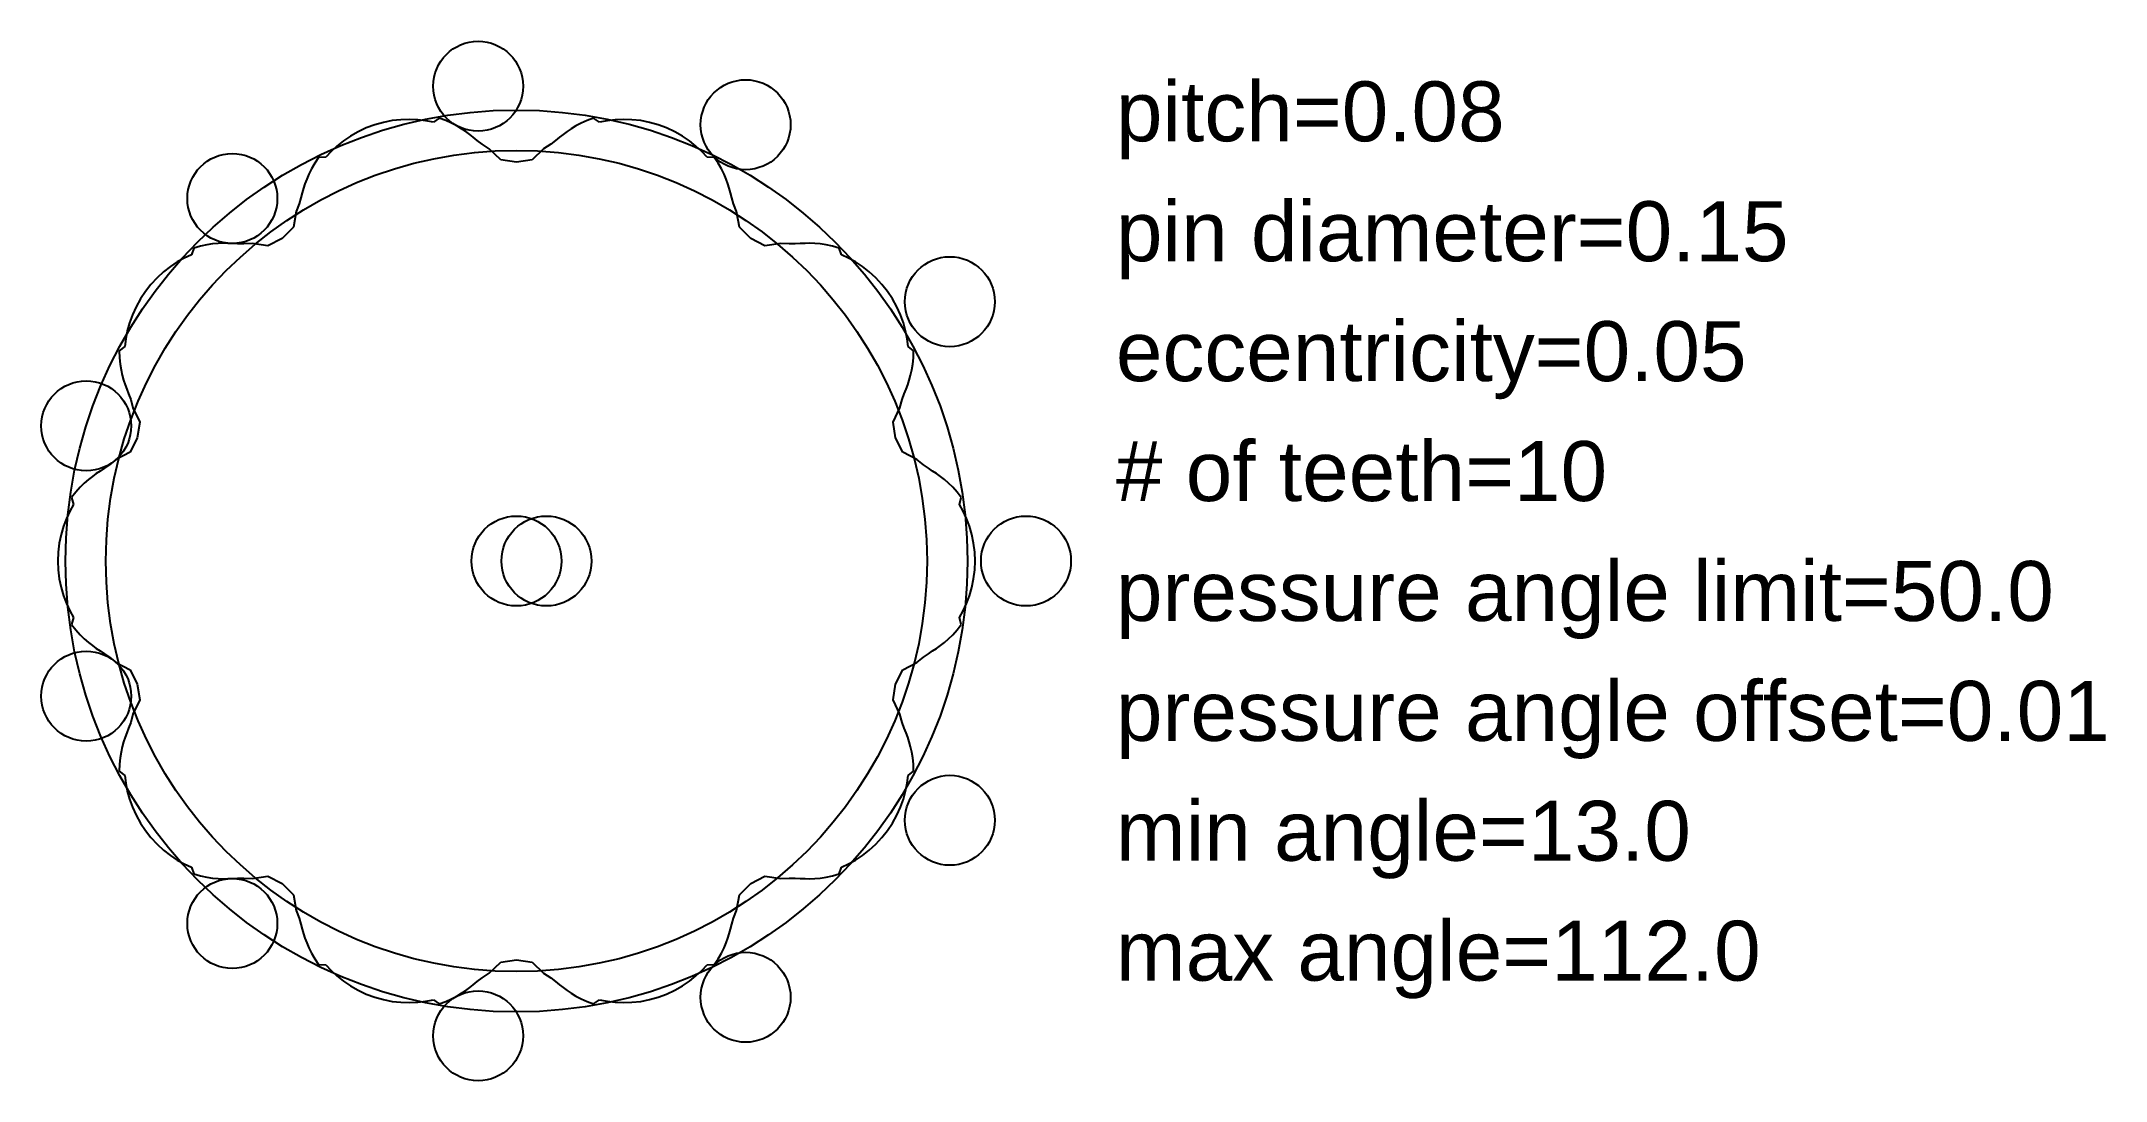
# Model space of a CAD drawing. Extents: x -0.84 to 2.6, y -0.87 to 0.87.
import ezdxf

# ---------------------------------------------------------------- set-up
doc = ezdxf.new("R2010")
doc.units = 0
for name, color, linetype in [('CAM', 1, 'continuous'), ('PRESSURE', 3, 'continuous'), ('ROLLER', 5, 'continuous'), ('TEXT', 2, 'continuous')]:
    doc.layers.add(name, color=color, linetype=linetype)
doc.styles.get("Standard").update_dxf_attribs({"font": 'ARIAL.TTF', "width": 40, "oblique": 50})

msp = doc.modelspace()

# ---------------------------------------------------------------- linework, layer by layer
at = {"layer": 'cam'}
for p, q in [((-0.2864, 0.7276), (-0.3005, 0.7224)), ((-0.2719, 0.7316), (-0.2864, 0.7276)), ((-0.2573, 0.7345), (-0.2719, 0.7316)), ((-0.2427, 0.7361), (-0.2573, 0.7345)), ((-0.2284, 0.7366), (-0.2427, 0.7361)), ((-0.2145, 0.736), (-0.2284, 0.7366)), ((-0.2012, 0.7344), (-0.2145, 0.736)), ((-0.1886, 0.7318), (-0.2012, 0.7344)), ((-0.1787, 0.7384), (-0.1886, 0.7318)), ((-0.1679, 0.7346), (-0.1787, 0.7384)), ((-0.1581, 0.7303), (-0.1679, 0.7346)), ((-0.1493, 0.7257), (-0.1581, 0.7303)), ((-0.1415, 0.7211), (-0.1493, 0.7257)), ((0.0493, 0.7257), (0.0415, 0.7211)), ((0.0581, 0.7303), (0.0493, 0.7257)), ((0.0679, 0.7346), (0.0581, 0.7303)), ((0.0787, 0.7384), (0.0679, 0.7346)), ((0.0886, 0.7318), (0.0787, 0.7384)), ((0.1012, 0.7344), (0.0886, 0.7318)), ((0.1145, 0.736), (0.1012, 0.7344)), ((0.1284, 0.7366), (0.1145, 0.736)), ((0.1427, 0.7361), (0.1284, 0.7366)), ((0.1573, 0.7345), (0.1427, 0.7361)), ((0.1719, 0.7316), (0.1573, 0.7345)), ((0.1864, 0.7276), (0.1719, 0.7316)), ((0.2005, 0.7224), (0.1864, 0.7276)), ((-0.3495, 0.6921), (-0.3593, 0.683)), ((-0.3387, 0.7008), (-0.3495, 0.6921)), ((-0.3268, 0.7088), (-0.3387, 0.7008)), ((-0.314, 0.7161), (-0.3268, 0.7088)), ((-0.3005, 0.7224), (-0.314, 0.7161)), ((-0.1344, 0.7163), (-0.1415, 0.7211)), ((-0.128, 0.7116), (-0.1344, 0.7163)), ((-0.1219, 0.7067), (-0.128, 0.7116)), ((-0.1153, 0.7014), (-0.1219, 0.7067)), ((-0.1072, 0.6951), (-0.1153, 0.7014)), ((-0.0954, 0.6874), (-0.1072, 0.6951)), ((0.0072, 0.6951), (-0.0046, 0.6874)), ((0.0153, 0.7014), (0.0072, 0.6951)), ((0.0219, 0.7067), (0.0153, 0.7014)), ((0.028, 0.7116), (0.0219, 0.7067)), ((0.0344, 0.7163), (0.028, 0.7116)), ((0.0415, 0.7211), (0.0344, 0.7163)), ((0.214, 0.7161), (0.2005, 0.7224)), ((0.2268, 0.7088), (0.214, 0.7161)), ((0.2387, 0.7008), (0.2268, 0.7088)), ((0.2495, 0.6921), (0.2387, 0.7008)), ((0.2593, 0.683), (0.2495, 0.6921)), ((-0.3918, 0.6543), (-0.3963, 0.6455)), ((-0.3864, 0.6635), (-0.3918, 0.6543)), ((-0.3799, 0.673), (-0.3864, 0.6635)), ((-0.368, 0.6736), (-0.3799, 0.673)), ((-0.3593, 0.683), (-0.368, 0.6736)), ((-0.0763, 0.6692), (-0.0954, 0.6874)), ((-0.05, 0.665), (-0.0763, 0.6692)), ((-0.0237, 0.6692), (-0.05, 0.665)), ((-0.0046, 0.6874), (-0.0237, 0.6692)), ((0.268, 0.6736), (0.2593, 0.683)), ((0.2799, 0.673), (0.268, 0.6736)), ((0.2864, 0.6635), (0.2799, 0.673)), ((0.2918, 0.6543), (0.2864, 0.6635)), ((0.2963, 0.6455), (0.2918, 0.6543)), ((-0.4051, 0.6216), (-0.4073, 0.614)), ((-0.4027, 0.6292), (-0.4051, 0.6216)), ((-0.3998, 0.6371), (-0.4027, 0.6292)), ((-0.3963, 0.6455), (-0.3998, 0.6371)), ((0.2998, 0.6371), (0.2963, 0.6455)), ((0.3027, 0.6292), (0.2998, 0.6371)), ((0.3051, 0.6216), (0.3027, 0.6292)), ((0.3073, 0.614), (0.3051, 0.6216)), ((-0.4123, 0.596), (-0.4173, 0.5828)), ((-0.4095, 0.6058), (-0.4123, 0.596)), ((-0.4073, 0.614), (-0.4095, 0.6058)), ((0.3095, 0.6058), (0.3073, 0.614)), ((0.3123, 0.596), (0.3095, 0.6058)), ((0.3173, 0.5828), (0.3123, 0.596)), ((-0.4221, 0.5568), (-0.4409, 0.538)), ((-0.4173, 0.5828), (-0.4221, 0.5568)), ((0.3221, 0.5568), (0.3173, 0.5828)), ((0.3409, 0.538), (0.3221, 0.5568)), ((-0.5881, 0.5217), (-0.5923, 0.5106)), ((-0.5771, 0.525), (-0.5881, 0.5217)), ((-0.5667, 0.5273), (-0.5771, 0.525)), ((-0.5569, 0.5288), (-0.5667, 0.5273)), ((-0.5478, 0.5296), (-0.5569, 0.5288)), ((-0.5394, 0.5299), (-0.5478, 0.5296)), ((-0.5314, 0.5298), (-0.5394, 0.5299)), ((-0.5235, 0.5295), (-0.5314, 0.5298)), ((-0.5151, 0.5291), (-0.5235, 0.5295)), ((-0.5048, 0.5288), (-0.5151, 0.5291)), ((-0.4908, 0.5295), (-0.5048, 0.5288)), ((-0.4646, 0.5259), (-0.4908, 0.5295)), ((-0.4409, 0.538), (-0.4646, 0.5259)), ((0.3646, 0.5259), (0.3409, 0.538)), ((0.3908, 0.5295), (0.3646, 0.5259)), ((0.4048, 0.5288), (0.3908, 0.5295)), ((0.4151, 0.5291), (0.4048, 0.5288)), ((0.4235, 0.5295), (0.4151, 0.5291)), ((0.4314, 0.5298), (0.4235, 0.5295)), ((0.4394, 0.5299), (0.4314, 0.5298)), ((0.4478, 0.5296), (0.4394, 0.5299)), ((0.4569, 0.5288), (0.4478, 0.5296)), ((0.4667, 0.5273), (0.4569, 0.5288)), ((0.4771, 0.525), (0.4667, 0.5273)), ((0.4881, 0.5217), (0.4771, 0.525)), ((0.4923, 0.5106), (0.4881, 0.5217)), ((-0.6386, 0.4823), (-0.6495, 0.4723)), ((-0.6273, 0.4911), (-0.6386, 0.4823)), ((-0.6157, 0.4988), (-0.6273, 0.4911)), ((-0.604, 0.5053), (-0.6157, 0.4988)), ((-0.5923, 0.5106), (-0.604, 0.5053)), ((0.504, 0.5053), (0.4923, 0.5106)), ((0.5157, 0.4988), (0.504, 0.5053)), ((0.5273, 0.4911), (0.5157, 0.4988)), ((0.5386, 0.4823), (0.5273, 0.4911)), ((0.5495, 0.4723), (0.5386, 0.4823)), ((-0.6689, 0.4497), (-0.6772, 0.4372)), ((-0.6596, 0.4614), (-0.6689, 0.4497)), ((-0.6495, 0.4723), (-0.6596, 0.4614)), ((0.5596, 0.4614), (0.5495, 0.4723)), ((0.5689, 0.4497), (0.5596, 0.4614)), ((0.5772, 0.4372), (0.5689, 0.4497)), ((-0.6845, 0.4241), (-0.6906, 0.4108)), ((-0.6772, 0.4372), (-0.6845, 0.4241)), ((0.5845, 0.4241), (0.5772, 0.4372)), ((0.5906, 0.4108), (0.5845, 0.4241)), ((-0.6992, 0.3839), (-0.7017, 0.3707)), ((-0.6955, 0.3973), (-0.6992, 0.3839)), ((-0.6906, 0.4108), (-0.6955, 0.3973)), ((0.5955, 0.3973), (0.5906, 0.4108)), ((0.5992, 0.3839), (0.5955, 0.3973)), ((0.6017, 0.3707), (0.5992, 0.3839)), ((-0.7032, 0.358), (-0.7125, 0.3506)), ((-0.7125, 0.3506), (-0.7122, 0.3391)), ((-0.7017, 0.3707), (-0.7032, 0.358)), ((0.6032, 0.358), (0.6017, 0.3707)), ((0.6125, 0.3506), (0.6032, 0.358)), ((0.6122, 0.3391), (0.6125, 0.3506)), ((-0.7122, 0.3391), (-0.7111, 0.3284)), ((-0.7111, 0.3284), (-0.7095, 0.3187)), ((-0.7095, 0.3187), (-0.7075, 0.3098)), ((0.6075, 0.3098), (0.6095, 0.3187)), ((0.6095, 0.3187), (0.6111, 0.3284)), ((0.6111, 0.3284), (0.6122, 0.3391)), ((-0.7075, 0.3098), (-0.7052, 0.3017)), ((-0.7052, 0.3017), (-0.7027, 0.2941)), ((-0.7027, 0.2941), (-0.6999, 0.2867)), ((-0.6999, 0.2867), (-0.6969, 0.2788)), ((-0.6969, 0.2788), (-0.6934, 0.2692)), ((0.5934, 0.2692), (0.5969, 0.2788)), ((0.5969, 0.2788), (0.5999, 0.2867)), ((0.5999, 0.2867), (0.6027, 0.2941)), ((0.6027, 0.2941), (0.6052, 0.3017)), ((0.6052, 0.3017), (0.6075, 0.3098)), ((-0.6934, 0.2692), (-0.6898, 0.2556)), ((-0.6898, 0.2556), (-0.6783, 0.2318)), ((0.5783, 0.2318), (0.5898, 0.2556)), ((0.5898, 0.2556), (0.5934, 0.2692)), ((-0.6783, 0.2318), (-0.6825, 0.2055)), ((0.5825, 0.2055), (0.5783, 0.2318)), ((-0.6945, 0.1818), (-0.7178, 0.1693)), ((-0.6825, 0.2055), (-0.6945, 0.1818)), ((0.5945, 0.1818), (0.5825, 0.2055)), ((0.6178, 0.1693), (0.5945, 0.1818)), ((-0.7574, 0.1411), (-0.764, 0.1358)), ((-0.7509, 0.1457), (-0.7574, 0.1411)), ((-0.7443, 0.15), (-0.7509, 0.1457)), ((-0.7372, 0.1547), (-0.7443, 0.15)), ((-0.7288, 0.1604), (-0.7372, 0.1547)), ((-0.7178, 0.1693), (-0.7288, 0.1604)), ((0.6288, 0.1604), (0.6178, 0.1693)), ((0.6372, 0.1547), (0.6288, 0.1604)), ((0.6443, 0.15), (0.6372, 0.1547)), ((0.6509, 0.1457), (0.6443, 0.15)), ((0.6574, 0.1411), (0.6509, 0.1457)), ((0.664, 0.1358), (0.6574, 0.1411)), ((-0.785, 0.1149), (-0.792, 0.1058)), ((-0.792, 0.1058), (-0.7889, 0.0943)), ((-0.7779, 0.1229), (-0.785, 0.1149)), ((-0.7709, 0.1298), (-0.7779, 0.1229)), ((-0.764, 0.1358), (-0.7709, 0.1298)), ((0.6709, 0.1298), (0.664, 0.1358)), ((0.6779, 0.1229), (0.6709, 0.1298)), ((0.685, 0.1149), (0.6779, 0.1229)), ((0.692, 0.1058), (0.685, 0.1149)), ((0.6889, 0.0943), (0.692, 0.1058)), ((-0.8008, 0.071), (-0.8057, 0.058)), ((-0.7951, 0.0832), (-0.8008, 0.071)), ((-0.7889, 0.0943), (-0.7951, 0.0832)), ((0.6951, 0.0832), (0.6889, 0.0943)), ((0.7008, 0.071), (0.6951, 0.0832)), ((0.7057, 0.058), (0.7008, 0.071)), ((-0.8097, 0.0442), (-0.8126, 0.0298)), ((-0.8057, 0.058), (-0.8097, 0.0442)), ((0.7097, 0.0442), (0.7057, 0.058)), ((0.7126, 0.0298), (0.7097, 0.0442)), ((-0.8144, 0.015), (-0.815, 0)), ((-0.8126, 0.0298), (-0.8144, 0.015)), ((0.7144, 0.015), (0.7126, 0.0298)), ((0.715, 0), (0.7144, 0.015)), ((0.7144, -0.015), (0.715, 0)), ((-0.815, 0), (-0.8144, -0.015)), ((-0.8144, -0.015), (-0.8126, -0.0298)), ((-0.8126, -0.0298), (-0.8097, -0.0442)), ((0.7097, -0.0442), (0.7126, -0.0298)), ((0.7126, -0.0298), (0.7144, -0.015)), ((-0.8097, -0.0442), (-0.8057, -0.058)), ((-0.8057, -0.058), (-0.8008, -0.071)), ((0.7008, -0.071), (0.7057, -0.058)), ((0.7057, -0.058), (0.7097, -0.0442)), ((-0.8008, -0.071), (-0.7951, -0.0832)), ((-0.7951, -0.0832), (-0.7889, -0.0943)), ((-0.7889, -0.0943), (-0.792, -0.1058)), ((0.6889, -0.0943), (0.6951, -0.0832)), ((0.692, -0.1058), (0.6889, -0.0943)), ((0.6951, -0.0832), (0.7008, -0.071)), ((-0.792, -0.1058), (-0.785, -0.1149)), ((-0.785, -0.1149), (-0.7779, -0.1229)), ((-0.7779, -0.1229), (-0.7709, -0.1298)), ((-0.7709, -0.1298), (-0.764, -0.1358)), ((-0.764, -0.1358), (-0.7574, -0.1411)), ((0.6574, -0.1411), (0.664, -0.1358)), ((0.664, -0.1358), (0.6709, -0.1298)), ((0.6709, -0.1298), (0.6779, -0.1229)), ((0.6779, -0.1229), (0.685, -0.1149)), ((0.685, -0.1149), (0.692, -0.1058)), ((-0.7574, -0.1411), (-0.7509, -0.1457)), ((-0.7509, -0.1457), (-0.7443, -0.15)), ((-0.7443, -0.15), (-0.7372, -0.1547)), ((-0.7372, -0.1547), (-0.7288, -0.1604)), ((-0.7288, -0.1604), (-0.7178, -0.1693)), ((-0.7178, -0.1693), (-0.6945, -0.1818)), ((0.5945, -0.1818), (0.6178, -0.1693)), ((0.6178, -0.1693), (0.6288, -0.1604)), ((0.6288, -0.1604), (0.6372, -0.1547)), ((0.6372, -0.1547), (0.6443, -0.15)), ((0.6443, -0.15), (0.6509, -0.1457)), ((0.6509, -0.1457), (0.6574, -0.1411)), ((-0.6945, -0.1818), (-0.6825, -0.2055)), ((-0.6825, -0.2055), (-0.6783, -0.2318)), ((0.5783, -0.2318), (0.5825, -0.2055)), ((0.5825, -0.2055), (0.5945, -0.1818)), ((-0.6783, -0.2318), (-0.6898, -0.2556)), ((0.5898, -0.2556), (0.5783, -0.2318)), ((-0.6934, -0.2692), (-0.6969, -0.2788)), ((-0.6898, -0.2556), (-0.6934, -0.2692)), ((0.5934, -0.2692), (0.5898, -0.2556)), ((0.5969, -0.2788), (0.5934, -0.2692)), ((-0.7075, -0.3098), (-0.7095, -0.3187)), ((-0.7052, -0.3017), (-0.7075, -0.3098)), ((-0.7027, -0.2941), (-0.7052, -0.3017)), ((-0.6999, -0.2867), (-0.7027, -0.2941)), ((-0.6969, -0.2788), (-0.6999, -0.2867)), ((0.5999, -0.2867), (0.5969, -0.2788)), ((0.6027, -0.2941), (0.5999, -0.2867)), ((0.6052, -0.3017), (0.6027, -0.2941)), ((0.6075, -0.3098), (0.6052, -0.3017)), ((0.6095, -0.3187), (0.6075, -0.3098)), ((-0.7122, -0.3391), (-0.7125, -0.3506)), ((-0.7111, -0.3284), (-0.7122, -0.3391)), ((-0.7095, -0.3187), (-0.7111, -0.3284)), ((0.6111, -0.3284), (0.6095, -0.3187)), ((0.6122, -0.3391), (0.6111, -0.3284)), ((0.6125, -0.3506), (0.6122, -0.3391)), ((-0.7125, -0.3506), (-0.7032, -0.358)), ((-0.7032, -0.358), (-0.7017, -0.3707)), ((-0.7017, -0.3707), (-0.6992, -0.3839)), ((0.5992, -0.3839), (0.6017, -0.3707)), ((0.6017, -0.3707), (0.6032, -0.358)), ((0.6032, -0.358), (0.6125, -0.3506)), ((-0.6992, -0.3839), (-0.6955, -0.3973)), ((-0.6955, -0.3973), (-0.6906, -0.4108)), ((-0.6906, -0.4108), (-0.6845, -0.4241)), ((0.5845, -0.4241), (0.5906, -0.4108)), ((0.5906, -0.4108), (0.5955, -0.3973)), ((0.5955, -0.3973), (0.5992, -0.3839)), ((-0.6845, -0.4241), (-0.6772, -0.4372)), ((-0.6772, -0.4372), (-0.6689, -0.4497)), ((0.5689, -0.4497), (0.5772, -0.4372)), ((0.5772, -0.4372), (0.5845, -0.4241)), ((-0.6689, -0.4497), (-0.6596, -0.4614)), ((-0.6596, -0.4614), (-0.6495, -0.4723)), ((-0.6495, -0.4723), (-0.6386, -0.4823)), ((0.5386, -0.4823), (0.5495, -0.4723)), ((0.5495, -0.4723), (0.5596, -0.4614)), ((0.5596, -0.4614), (0.5689, -0.4497)), ((-0.6386, -0.4823), (-0.6273, -0.4911)), ((-0.6273, -0.4911), (-0.6157, -0.4988)), ((-0.6157, -0.4988), (-0.604, -0.5053)), ((-0.604, -0.5053), (-0.5923, -0.5106)), ((-0.5923, -0.5106), (-0.5881, -0.5217)), ((0.4881, -0.5217), (0.4923, -0.5106)), ((0.4923, -0.5106), (0.504, -0.5053)), ((0.504, -0.5053), (0.5157, -0.4988)), ((0.5157, -0.4988), (0.5273, -0.4911)), ((0.5273, -0.4911), (0.5386, -0.4823)), ((-0.5881, -0.5217), (-0.5771, -0.525)), ((-0.5771, -0.525), (-0.5667, -0.5273)), ((-0.5667, -0.5273), (-0.5569, -0.5288)), ((-0.5569, -0.5288), (-0.5478, -0.5296)), ((-0.5478, -0.5296), (-0.5394, -0.5299)), ((-0.5394, -0.5299), (-0.5314, -0.5298)), ((-0.5314, -0.5298), (-0.5235, -0.5295)), ((-0.5235, -0.5295), (-0.5151, -0.5291)), ((-0.5151, -0.5291), (-0.5048, -0.5288)), ((-0.5048, -0.5288), (-0.4908, -0.5295)), ((-0.4908, -0.5295), (-0.4646, -0.5259)), ((-0.4646, -0.5259), (-0.4409, -0.538)), ((-0.4409, -0.538), (-0.4221, -0.5568)), ((0.3221, -0.5568), (0.3409, -0.538)), ((0.3409, -0.538), (0.3646, -0.5259)), ((0.3646, -0.5259), (0.3908, -0.5295)), ((0.3908, -0.5295), (0.4048, -0.5288)), ((0.4048, -0.5288), (0.4151, -0.5291)), ((0.4151, -0.5291), (0.4235, -0.5295)), ((0.4235, -0.5295), (0.4314, -0.5298)), ((0.4314, -0.5298), (0.4394, -0.5299)), ((0.4394, -0.5299), (0.4478, -0.5296)), ((0.4478, -0.5296), (0.4569, -0.5288)), ((0.4569, -0.5288), (0.4667, -0.5273)), ((0.4667, -0.5273), (0.4771, -0.525)), ((0.4771, -0.525), (0.4881, -0.5217)), ((-0.4221, -0.5568), (-0.4173, -0.5828)), ((-0.4173, -0.5828), (-0.4123, -0.596)), ((0.3123, -0.596), (0.3173, -0.5828)), ((0.3173, -0.5828), (0.3221, -0.5568)), ((-0.4123, -0.596), (-0.4095, -0.6058)), ((-0.4095, -0.6058), (-0.4073, -0.614)), ((-0.4073, -0.614), (-0.4051, -0.6216)), ((0.3051, -0.6216), (0.3073, -0.614)), ((0.3073, -0.614), (0.3095, -0.6058)), ((0.3095, -0.6058), (0.3123, -0.596)), ((-0.4051, -0.6216), (-0.4027, -0.6292)), ((-0.4027, -0.6292), (-0.3998, -0.6371)), ((-0.3998, -0.6371), (-0.3963, -0.6455)), ((-0.3963, -0.6455), (-0.3918, -0.6543)), ((0.2918, -0.6543), (0.2963, -0.6455)), ((0.2963, -0.6455), (0.2998, -0.6371)), ((0.2998, -0.6371), (0.3027, -0.6292)), ((0.3027, -0.6292), (0.3051, -0.6216)), ((-0.3918, -0.6543), (-0.3864, -0.6635)), ((-0.3864, -0.6635), (-0.3799, -0.673)), ((-0.3799, -0.673), (-0.368, -0.6736)), ((-0.368, -0.6736), (-0.3593, -0.683)), ((-0.3593, -0.683), (-0.3495, -0.6921)), ((-0.1072, -0.6951), (-0.0954, -0.6874)), ((-0.0954, -0.6874), (-0.0763, -0.6692)), ((-0.0763, -0.6692), (-0.05, -0.665)), ((-0.05, -0.665), (-0.0237, -0.6692)), ((-0.0237, -0.6692), (-0.0046, -0.6874)), ((-0.0046, -0.6874), (0.0072, -0.6951)), ((0.2495, -0.6921), (0.2593, -0.683)), ((0.2593, -0.683), (0.268, -0.6736)), ((0.268, -0.6736), (0.2799, -0.673)), ((0.2799, -0.673), (0.2864, -0.6635)), ((0.2864, -0.6635), (0.2918, -0.6543)), ((-0.3495, -0.6921), (-0.3387, -0.7008)), ((-0.3387, -0.7008), (-0.3268, -0.7088)), ((-0.3268, -0.7088), (-0.314, -0.7161)), ((-0.314, -0.7161), (-0.3005, -0.7224)), ((-0.3005, -0.7224), (-0.2864, -0.7276)), ((-0.1493, -0.7257), (-0.1415, -0.7211)), ((-0.1415, -0.7211), (-0.1344, -0.7163)), ((-0.1344, -0.7163), (-0.128, -0.7116)), ((-0.128, -0.7116), (-0.1219, -0.7067)), ((-0.1219, -0.7067), (-0.1153, -0.7014)), ((-0.1153, -0.7014), (-0.1072, -0.6951)), ((0.0072, -0.6951), (0.0153, -0.7014)), ((0.0153, -0.7014), (0.0219, -0.7067)), ((0.0219, -0.7067), (0.028, -0.7116)), ((0.028, -0.7116), (0.0344, -0.7163)), ((0.0344, -0.7163), (0.0415, -0.7211)), ((0.0415, -0.7211), (0.0493, -0.7257)), ((0.1864, -0.7276), (0.2005, -0.7224)), ((0.2005, -0.7224), (0.214, -0.7161)), ((0.214, -0.7161), (0.2268, -0.7088)), ((0.2268, -0.7088), (0.2387, -0.7008)), ((0.2387, -0.7008), (0.2495, -0.6921)), ((-0.2864, -0.7276), (-0.2719, -0.7316)), ((-0.2719, -0.7316), (-0.2573, -0.7345)), ((-0.2573, -0.7345), (-0.2427, -0.7361)), ((-0.2427, -0.7361), (-0.2284, -0.7366)), ((-0.2284, -0.7366), (-0.2145, -0.736)), ((-0.2145, -0.736), (-0.2012, -0.7344)), ((-0.2012, -0.7344), (-0.1886, -0.7318)), ((-0.1886, -0.7318), (-0.1787, -0.7384)), ((-0.1787, -0.7384), (-0.1679, -0.7346)), ((-0.1679, -0.7346), (-0.1581, -0.7303)), ((-0.1581, -0.7303), (-0.1493, -0.7257)), ((0.0493, -0.7257), (0.0581, -0.7303)), ((0.0581, -0.7303), (0.0679, -0.7346)), ((0.0679, -0.7346), (0.0787, -0.7384)), ((0.0787, -0.7384), (0.0886, -0.7318)), ((0.0886, -0.7318), (0.1012, -0.7344)), ((0.1012, -0.7344), (0.1145, -0.736)), ((0.1145, -0.736), (0.1284, -0.7366)), ((0.1284, -0.7366), (0.1427, -0.7361)), ((0.1427, -0.7361), (0.1573, -0.7345)), ((0.1573, -0.7345), (0.1719, -0.7316)), ((0.1719, -0.7316), (0.1864, -0.7276))]:
    msp.add_line(p, q, dxfattribs=at)
msp.add_circle((-0.05, 0), 0.075, dxfattribs=at)
at = {"layer": 'pressure'}
for radius in [0.7522, 0.6849]:
    msp.add_circle((-0.05, 0), radius, dxfattribs=at)
at = {"layer": 'roller'}
for centre in [(-0.1139, 0.7919), (0.3323, 0.7277), (-0.5239, 0.6046), (0.673, 0.4325), (-0.7676, 0.2254), (0, 0), (0.8, 0), (-0.7676, -0.2254), (0.673, -0.4325), (-0.5239, -0.6046), (0.3323, -0.7277), (-0.1139, -0.7919)]:
    msp.add_circle(centre, 0.075, dxfattribs=at)

# ---------------------------------------------------------------- texts
at = {"layer": 'text'}
for s, p in [('pitch=0.08', (0.95, 0.7)), ('pin diameter=0.15', (0.95, 0.5)), ('eccentricity=0.05', (0.95, 0.3)), ('# of teeth=10', (0.95, 0.1)), ('pressure angle limit=50.0', (0.95, -0.1)), ('pressure angle offset=0.01', (0.95, -0.3)), ('min angle=13.0', (0.95, -0.5)), ('max angle=112.0', (0.95, -0.7))]:
    msp.add_text(s, height=0.1, dxfattribs=at).set_placement(p)

doc.saveas('drawing.dxf')
